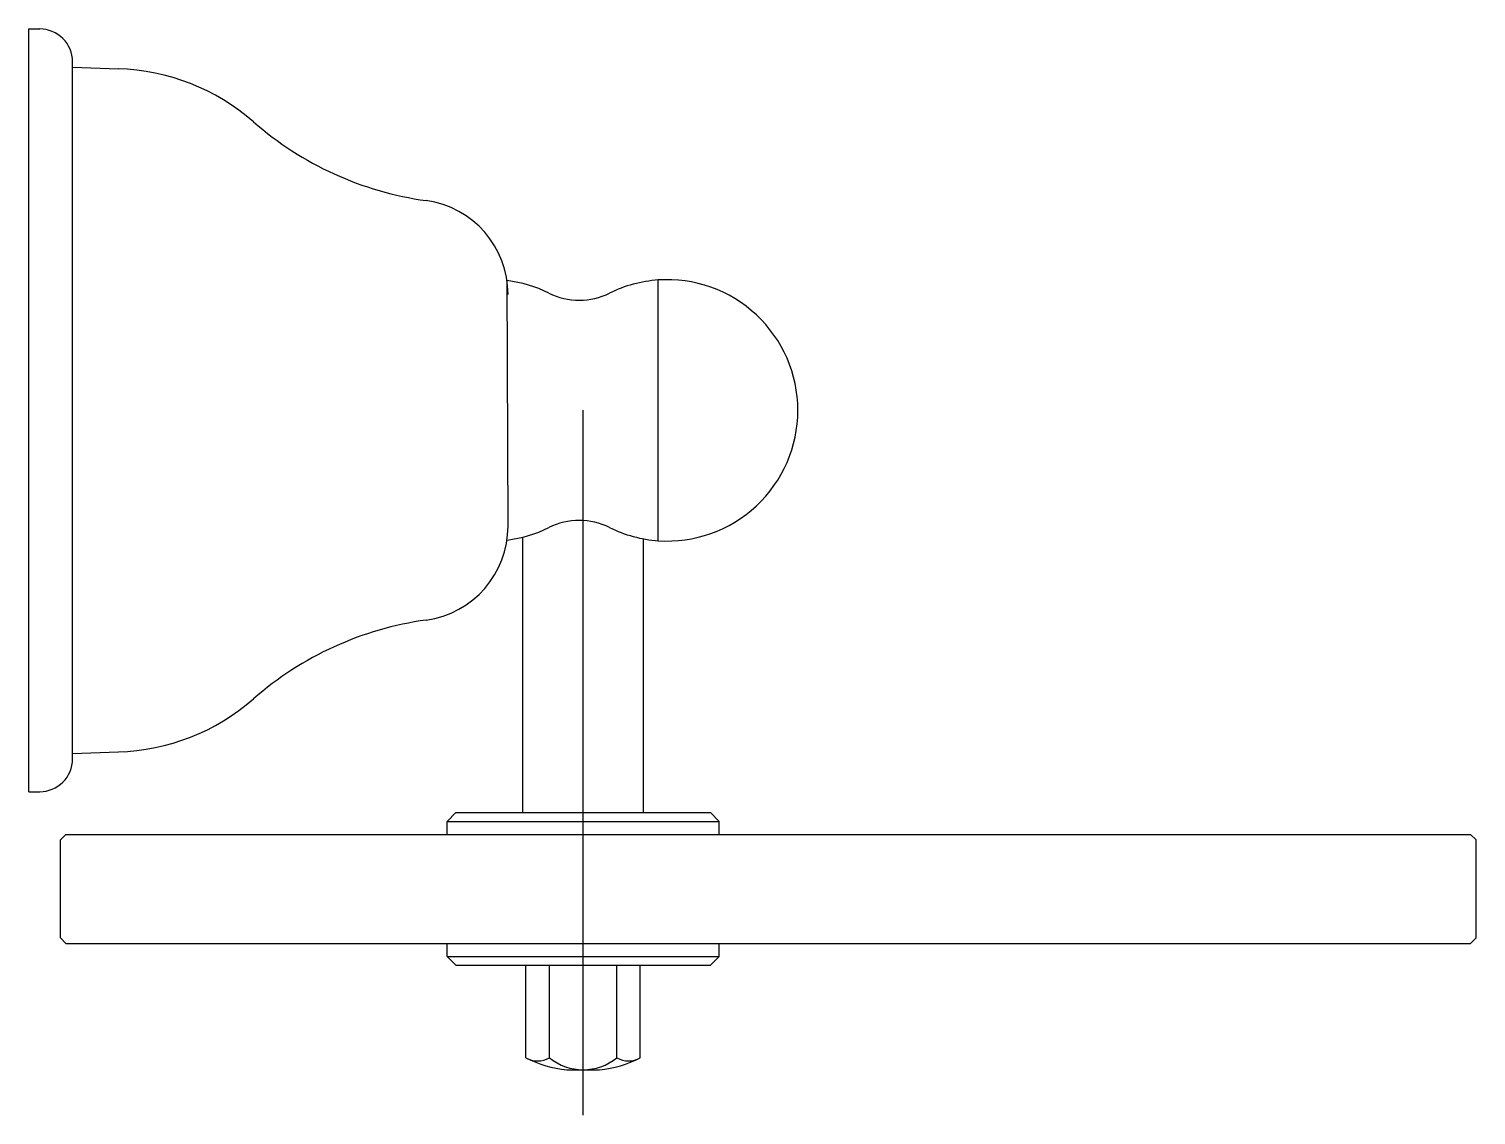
# Model space of a CAD drawing. Extents: x 0.072 to 0.205, y 62.739 to 62.839.
import ezdxf

# ---------------------------------------------------------------- set-up
doc = ezdxf.new("R2010")
doc.units = 0
doc.header["$LTSCALE"] = 0.2
doc.header["$MEASUREMENT"] = 0
doc.linetypes.add('AXES', pattern=[0.5400000065565109, 0.300000011920929, -0.07999999821186066, 0.07999999821186066, -0.07999999821186066])
doc.linetypes.add('CONTINU', pattern=[0])
doc.layers.get('0').update_dxf_attribs({"linetype": 'CONTINUOUS'})
doc.layers.add('DECA_EIXOS', color=5, linetype='AXES')

msp = doc.modelspace()

# ---------------------------------------------------------------- linework, layer by layer
at = {"linetype": 'CONTINU'}
for p, q in [((0.07183084924245596, 62.83854272445461), (0.07282993157025074, 62.83854282424749)), ((0.07183084924245596, 62.76854272445462), (0.07183084924245596, 62.83854272445461)), ((0.07582945056641892, 62.77154186360944), (0.07582946057722018, 62.83554359436304)), ((0.07582946049718255, 62.8350318922651), (0.08003777929355395, 62.8348884256907)), ((0.07183084924245596, 62.76854272445462), (0.07183084924245596, 62.78397535019042)), ((0.07582945064645273, 62.77205354105477), (0.0800389179608802, 62.77219704363166)), ((0.07183084924245596, 62.76854272445462), (0.07282995158068856, 62.76854263466038))]:
    msp.add_line(p, q, dxfattribs=at)
for points in [[(0.09243731775880322, 62.83002175713039, 0.1461833706131329), (0.1083042012499036, 62.82278805484331)], [(0.1158157338488131, 62.81416350384023, 0.3746487615787458), (0.1083042012499036, 62.82278805484331)], [(0.1195671069998269, 62.81430092961969, 0.0842513752438072), (0.1157206988014839, 62.81544958541806)], [(0.1296010051047993, 62.81550361919228, 0.09723135997842651), (0.1251398956552262, 62.81430091386938)], [(0.1424192281427771, 62.80354273561181, 0.4343702324680002), (0.1296010051047993, 62.81550361919228)], [(0.1195671069998269, 62.81430092961969, 0.2332636118773186), (0.1251398956552262, 62.81430091386938)], [(0.129601005105746, 62.79157643347461, 0.4342867084232453), (0.1424192281427771, 62.80354273561181)], [(0.1083041919981944, 62.78429738305756, 0.3744240291606574), (0.1158157338487904, 62.79292197467544)], [(0.1157202171955153, 62.79163579058567, 0.08426152909439613), (0.1195670989686029, 62.79278452078)], [(0.1251398870602562, 62.79278453689685, 0.2332608038102846), (0.1195670989686029, 62.79278452078)], [(0.1251398870602562, 62.79278453689685, 0.09723156160381399), (0.129601005105746, 62.79157643347461)], [(0.1083041919981944, 62.78429738305756, 0.1461835066167216), (0.09243893903089291, 62.77706509580374)], [(0.1174602059613469, 62.74413338394547, 0.2816522223306278), (0.1196093734817318, 62.74413351988048)], [(0.1174602059613469, 62.74413338394547, 0.0986933749405073), (0.1212087027414699, 62.74302886350181)], [(0.1196093734817318, 62.74413351988048, 0.356472001655893), (0.1258073313021404, 62.74413355945)], [(0.1242080667034772, 62.74302886350181, 0.09869213123130699), (0.127956960134911, 62.74413354018804)], [(0.1258073313021404, 62.74413355945, 0.281664875981019), (0.127956960134911, 62.74413354018804)]]:
    msp.add_lwpolyline(points, format="xyb", dxfattribs=at)
for points in [[(0.1158157338487904, 62.79292197467544), (0.1157206988014839, 62.81544958541806)], [(0.129601005105746, 62.79157643347461), (0.1296010051047993, 62.81550361919228)], [(0.1171602730190049, 62.76662075462897), (0.1171602730190049, 62.7919025093862)], [(0.1282564659188479, 62.76662075462897), (0.1282564659188479, 62.79174830300911)], [(0.1102126788683923, 62.76582103784376), (0.1110123918402158, 62.76662076225574)], [(0.1110123918402158, 62.76662076225574), (0.134404347097637, 62.76662075462897)], [(0.134404347097637, 62.76662075462897), (0.1352040905765548, 62.76582103021698)], [(0.1102126788683923, 62.76462143994821), (0.1102126788683923, 62.76582103784376)], [(0.1102126788683923, 62.76582103784376), (0.1352040905765548, 62.76582103021698)], [(0.1352040905765548, 62.76462144142626), (0.1352040905765548, 62.76582103021698)], [(0.07472487424280158, 62.76412161345815), (0.07522470247696482, 62.76462143787892)], [(0.07472487424280158, 62.75512472049676), (0.07472487424280158, 62.76412161345815)], [(0.07522470247696482, 62.76462143787892), (0.2041803868910833, 62.7646214455057)], [(0.2041803868910833, 62.7646214455057), (0.2046802456323409, 62.76412160583138)], [(0.2046802456323409, 62.75512469761644), (0.2046802456323409, 62.76412160583138)], [(0.07472487424280158, 62.75512472049676), (0.07522470247696482, 62.75462487700905)], [(0.07522470247696482, 62.75462487700905), (0.2041803868910833, 62.75462487700905)], [(0.1102126788683923, 62.75342529229776), (0.1102126788683923, 62.75462487700905)], [(0.1352040905765548, 62.75342529229776), (0.1352040905765548, 62.75462487700905)], [(0.2041803868910833, 62.75462487700905), (0.2046802456323409, 62.75512469761644)], [(0.1102126788683923, 62.75342529229776), (0.1110123918402158, 62.7526255640724)], [(0.1102126788683923, 62.75342529229776), (0.1352040905765548, 62.75342529229776)], [(0.1344043394707907, 62.7526255640724), (0.1352040905765548, 62.75342529229776)], [(0.1110123918402158, 62.7526255640724), (0.1344043394707907, 62.7526255640724)], [(0.1174602059613469, 62.74413338394547), (0.1174601882637594, 62.7526255640724)], [(0.1196093734817318, 62.74413351988048), (0.1196094435692425, 62.7526255640724)], [(0.1258073313021404, 62.74413355945), (0.1258073258757046, 62.7526255640724)], [(0.127956960134911, 62.74413354018804), (0.1279565811811877, 62.7526255640724)], [(0.1212087027414699, 62.74302886350181), (0.1242080667034772, 62.74302886350181)]]:
    msp.add_lwpolyline(points, dxfattribs=at)
for centre, radius, start, end in [((0.07283023114692691, 62.83554359483216), 0.002999229430293307, 359.999991038107, 90.0057229630519), ((0.07946262599850842, 62.81519360926113), 0.01970321282195594, 48.81393833048197, 88.32725056076502), ((0.0794626259985126, 62.791891832498), 0.01970321854203704, 271.6760615442913, 311.1923119867384), ((0.07283022113612565, 62.77154186407856), 0.002999229430293307, 269.9948505476924, 359.9999910381071)]:
    msp.add_arc(centre, radius, start, end, dxfattribs=at)
at = {"layer": 'DECA_EIXOS'}
msp.add_lwpolyline([(0.1227083847224736, 62.73886889323316), (0.1227083847224736, 62.80354269108748)], dxfattribs=at)

doc.saveas('drawing.dxf')
